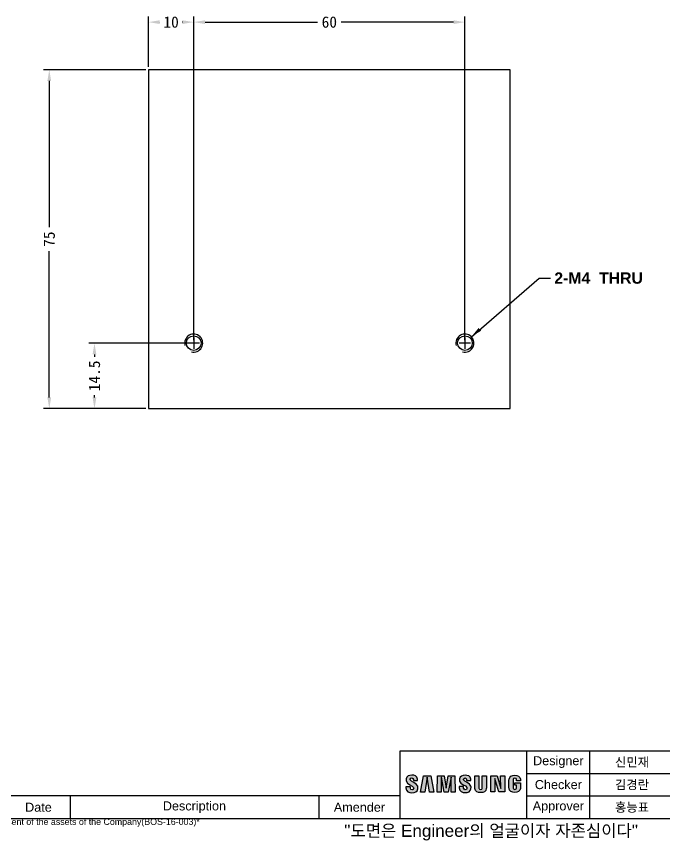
# Model space of a CAD drawing. Header units: millimetres. Extents: x -270 to 146, y -60 to 232.
# Drawn here: x -193.9 to -50.5, y -54.9 to 127.5 of the extents above; entities that cross this region are included whole.
import ezdxf

# ---------------------------------------------------------------- set-up
doc = ezdxf.new("R2010")
doc.units = ezdxf.units.MM
doc.linetypes.add('CENTER2', pattern=[28.575, 19.05, -3.175, 3.175, -3.175])
doc.layers.get('0').update_dxf_attribs({"lineweight": 25})
for name, color, linetype in [('Default', 7, 'Continuous'), ('Layer_1', 7, 'Continuous'), ('MEC-000333184', 7, 'Continuous'), ('Template', 7, 'Continuous'), ('TEXT_CALLOUT', 7, 'Continuous')]:
    doc.layers.add(name, color=color, linetype=linetype)
doc.styles.add('textstyle108', font='standard')
doc.styles.add('textstyle109', font='standard')
doc.styles.add('textstyle110', font='standard')
doc.styles.add('textstyle127', font='standard')
doc.styles.add('textstyle128', font='standard')
doc.styles.add('textstyle129', font='standard')
doc.styles.add('textstyle131', font='standard')
doc.styles.add('textstyle74', font='standard')
doc.styles.add('textstyle86', font='standard')
doc.styles.add('textstyle94', font='standard')
doc.styles.add('textstyle95', font='standard')
doc.styles.add('textstyle96', font='standard')
doc.dimstyles.new('QCADDimStyle', dxfattribs={"dimtxt": 2.5, "dimasz": 2.5, "dimexe": 1.25, "dimexo": 0.625, "dimtad": 1, "dimtoh": 1, "dimdec": 4, "dimzin": 0, "dimdsep": 46, "dimtxsty": 'Standard', "dimcen": 0.09, "dimadec": 0, "dimazin": 0, "dimtfac": 1, "dimtdec": 4, "dimtofl": 0, "dimtmove": 0, "dimatfit": 3, "dimfxl": 1, "dimtolj": 1, "dimtzin": 0, "dimarcsym": 0})

# ---------------------------------------------------------------- blocks, each defined once
blk = doc.blocks.new('SEANNOT_GROUP1')
at = {"layer": 'Default', "color": 7, "linetype": 'CENTER2'}
for p, q in [((116.59, 115.19), (114.09, 115.19)), ((115.34, 116.44), (115.34, 113.94))]:
    blk.add_line(p, q, dxfattribs=at)
blk = doc.blocks.new('SEANNOT_GROUP2')
at = {"layer": 'Default', "color": 7, "linetype": 'CENTER2'}
for p, q in [((176.59, 115.19), (174.09, 115.19)), ((175.34, 116.44), (175.34, 113.94))]:
    blk.add_line(p, q, dxfattribs=at)
blk = doc.blocks.new('SE')
at = {"layer": 'MEC-000333184', "color": 7, "linetype": 'Continuous'}
for p, q in [((185.34, 175.69), (105.34, 175.69)), ((105.34, 175.69), (105.34, 100.69)), ((185.34, 100.69), (185.34, 175.69)), ((105.34, 100.69), (185.34, 100.69))]:
    blk.add_line(p, q, dxfattribs=at)
for centre in [(115.34, 115.19), (175.34, 115.19)]:
    blk.add_circle(centre, 1.62, dxfattribs=at)
for centre in [(115.34, 115.19), (175.34, 115.19)]:
    blk.add_arc(centre, 2, 255, 195, dxfattribs=at)
blk = doc.blocks.new('*D11')
at = {"layer": 'Default', "color": 0, "linetype": 'Continuous', "lineweight": -2}
for p, q in [((104.72, 175.69), (82.14, 175.69)), ((83.39, 173.19), (83.39, 140.84)), ((83.39, 103.19), (83.39, 135.54)), ((104.72, 100.69), (82.14, 100.69))]:
    blk.add_line(p, q, dxfattribs=at)
at = {"layer": 'Default', "color": 0}
for points in [[(83.81, 173.19), (82.97, 173.19), (83.39, 175.69)], [(82.97, 103.19), (83.81, 103.19), (83.39, 100.69)]]:
    blk.add_solid(points, dxfattribs=at)
at = {"layer": 'Defpoints', "color": 0}
for p in [(105.34, 175.69), (83.39, 100.69), (105.34, 100.69)]:
    blk.add_point(p, dxfattribs=at)
at = {"layer": 'Default', "color": 0, "insert": (83.39, 138.19), "char_height": 2.5, "attachment_point": 5, "rotation": 90}
blk.add_mtext('\\A1;75', dxfattribs=at)
blk = doc.blocks.new('*D17')
at = {"layer": 'Default', "color": 0, "linetype": 'Continuous', "lineweight": -2}
for p, q in [((114.72, 115.19), (92.14, 115.19)), ((93.39, 112.69), (93.39, 112.19)), ((93.39, 103.19), (93.39, 103.68)), ((104.72, 100.69), (92.14, 100.69))]:
    blk.add_line(p, q, dxfattribs=at)
at = {"layer": 'Default', "color": 0}
for points in [[(93.81, 112.69), (92.97, 112.69), (93.39, 115.19)], [(92.97, 103.19), (93.81, 103.19), (93.39, 100.69)]]:
    blk.add_solid(points, dxfattribs=at)
at = {"layer": 'Defpoints', "color": 0}
for p in [(93.39, 115.19), (115.34, 115.19), (105.34, 100.69)]:
    blk.add_point(p, dxfattribs=at)
at = {"layer": 'Default', "color": 0, "insert": (93.39, 107.94), "char_height": 2.5, "attachment_point": 5, "rotation": 90}
blk.add_mtext('\\A1;14.5', dxfattribs=at)
blk = doc.blocks.new('*D18')
at = {"layer": 'Default', "color": 0, "linetype": 'Continuous', "lineweight": -2}
for p, q in [((105.34, 176.31), (105.34, 187.46)), ((107.84, 186.21), (107.87, 186.21)), ((112.84, 186.21), (112.81, 186.21)), ((115.34, 115.81), (115.34, 187.46))]:
    blk.add_line(p, q, dxfattribs=at)
at = {"layer": 'Default', "color": 0}
for points in [[(107.84, 186.62), (107.84, 185.79), (105.34, 186.21)], [(112.84, 185.79), (112.84, 186.62), (115.34, 186.21)]]:
    blk.add_solid(points, dxfattribs=at)
at = {"layer": 'Defpoints', "color": 0}
for p in [(115.34, 186.21), (105.34, 175.69), (115.34, 115.19)]:
    blk.add_point(p, dxfattribs=at)
at = {"layer": 'Default', "color": 0, "insert": (110.34, 186.21), "char_height": 2.5, "attachment_point": 5}
blk.add_mtext('\\A1;10', dxfattribs=at)
blk = doc.blocks.new('*D19')
at = {"layer": 'Default', "color": 0, "linetype": 'Continuous', "lineweight": -2}
for p, q in [((115.34, 115.81), (115.34, 187.46)), ((117.84, 186.21), (142.75, 186.21)), ((172.84, 186.21), (147.93, 186.21)), ((175.34, 115.81), (175.34, 187.46))]:
    blk.add_line(p, q, dxfattribs=at)
at = {"layer": 'Default', "color": 0}
for points in [[(117.84, 186.62), (117.84, 185.79), (115.34, 186.21)], [(172.84, 185.79), (172.84, 186.62), (175.34, 186.21)]]:
    blk.add_solid(points, dxfattribs=at)
at = {"layer": 'Defpoints', "color": 0}
for p in [(175.34, 186.21), (115.34, 115.19), (175.34, 115.19)]:
    blk.add_point(p, dxfattribs=at)
at = {"layer": 'Default', "color": 0, "insert": (145.34, 186.21), "char_height": 2.5, "attachment_point": 5}
blk.add_mtext('\\A1;60', dxfattribs=at)
blk = doc.blocks.new('SAMSUNG')
at = {"layer": 'Default', "linetype": 'Continuous'}
h = blk.add_hatch(color=7, dxfattribs=at)
edge = h.paths.add_edge_path(flags=0)
edge.add_spline(control_points=[(-0.05, -0.28), (-0.05, -1.09), (0.59, -1.33), (1.27, -1.33), (1.92, -1.33), (2.46, -1.11), (2.55, -0.5), (2.59, -0.19), (2.56, 0.01), (2.54, 0.09), (2.39, 0.85), (1.01, 1.08), (0.91, 1.5), (0.9, 1.57), (0.9, 1.65), (0.91, 1.69), (0.93, 1.81), (1.01, 1.93), (1.24, 1.93), (1.45, 1.93), (1.58, 1.8), (1.58, 1.61), (1.58, 1.54), (1.58, 1.38), (1.58, 1.38)], knot_values=[0, 0, 0, 0, 0.125, 0.125, 0.125, 0.25, 0.25, 0.25, 0.375, 0.375, 0.375, 0.5, 0.5, 0.5, 0.625, 0.625, 0.625, 0.75, 0.75, 0.75, 0.875, 0.875, 0.875, 1, 1, 1, 1], degree=3, periodic=0)
edge.add_spline(control_points=[(1.58, 1.38), (1.58, 1.38), (2.48, 1.38), (2.48, 1.38)], knot_values=[0, 0, 0, 0, 1, 1, 1, 1], degree=3, periodic=0)
edge.add_spline(control_points=[(2.48, 1.38), (2.48, 1.38), (2.48, 1.64), (2.48, 1.64)], knot_values=[0, 0, 0, 0, 1, 1, 1, 1], degree=3, periodic=0)
edge.add_spline(control_points=[(2.48, 1.64), (2.48, 2.43), (1.77, 2.55), (1.26, 2.55), (0.62, 2.55), (0.09, 2.34), (-0.01, 1.74), (-0.03, 1.58), (-0.04, 1.44), (0, 1.26), (0.16, 0.52), (1.45, 0.3), (1.63, -0.17)], knot_values=[0, 0, 0, 0, 0.25, 0.25, 0.25, 0.5, 0.5, 0.5, 0.75, 0.75, 0.75, 1, 1, 1, 1], degree=3, periodic=0)
edge.add_spline(control_points=[(1.63, -0.17), (1.67, -0.26), (1.66, -0.37), (1.64, -0.44), (1.61, -0.56), (1.53, -0.68), (1.29, -0.68), (1.06, -0.68), (0.92, -0.55), (0.92, -0.35)], knot_values=[0, 0, 0, 0, 0.333333, 0.333333, 0.333333, 0.666667, 0.666667, 0.666667, 1, 1, 1, 1], degree=3, periodic=0)
edge.add_spline(control_points=[(0.92, -0.35), (0.92, -0.35), (0.92, 0), (0.92, 0)], knot_values=[0, 0, 0, 0, 1, 1, 1, 1], degree=3, periodic=0)
edge.add_spline(control_points=[(0.92, 0), (0.92, 0), (-0.05, 0), (-0.05, 0)], knot_values=[0, 0, 0, 0, 1, 1, 1, 1], degree=3, periodic=0)
edge.add_spline(control_points=[(-0.05, 0), (-0.05, 0), (-0.05, -0.28), (-0.05, -0.28)], knot_values=[0, 0, 0, 0, 1, 1, 1, 1], degree=3, periodic=0)
for points in [[(3.83, 2.43), (3.16, -1.19), (4.14, -1.19), (4.63, 2.1), (4.65, 2.1), (5.14, -1.19), (6.11, -1.19), (5.44, 2.43)], [(6.91, 2.43), (6.83, -1.19), (7.74, -1.19), (7.76, 2.07), (7.78, 2.07), (8.39, -1.19), (9.31, -1.19), (9.91, 2.07), (9.93, 2.07), (9.96, -1.19), (10.86, -1.19), (10.78, 2.43), (9.3, 2.43), (8.86, -0.34), (8.84, -0.34), (8.39, 2.43)], [(19.63, -1.15), (19.58, 1.79), (19.6, 1.79), (20.5, -1.15), (21.79, -1.15), (21.79, 2.43), (20.89, 2.43), (20.94, -0.41), (20.92, -0.41), (20.09, 2.43), (18.74, 2.43), (18.74, -1.15)]]:
    blk.add_hatch(color=7, dxfattribs=at).paths.add_polyline_path(points, flags=0)
h = blk.add_hatch(color=7, dxfattribs=at)
edge = h.paths.add_edge_path(flags=0)
edge.add_spline(control_points=[(14.26, 1.63), (14.26, 2.41), (13.55, 2.53), (13.04, 2.53), (12.41, 2.53), (11.89, 2.32), (11.79, 1.73), (11.76, 1.57), (11.76, 1.43), (11.8, 1.25), (11.95, 0.52), (13.23, 0.3), (13.41, -0.16)], knot_values=[0, 0, 0, 0, 0.25, 0.25, 0.25, 0.5, 0.5, 0.5, 0.75, 0.75, 0.75, 1, 1, 1, 1], degree=3, periodic=0)
edge.add_spline(control_points=[(13.41, -0.16), (13.45, -0.25), (13.44, -0.36), (13.42, -0.43), (13.39, -0.55), (13.31, -0.67), (13.07, -0.67), (12.85, -0.67), (12.71, -0.54), (12.71, -0.34)], knot_values=[0, 0, 0, 0, 0.333333, 0.333333, 0.333333, 0.666667, 0.666667, 0.666667, 1, 1, 1, 1], degree=3, periodic=0)
edge.add_spline(control_points=[(12.71, -0.34), (12.71, -0.34), (12.71, 0.01), (12.71, 0.01)], knot_values=[0, 0, 0, 0, 1, 1, 1, 1], degree=3, periodic=0)
edge.add_spline(control_points=[(12.71, 0.01), (12.71, 0.01), (11.75, 0.01), (11.75, 0.01)], knot_values=[0, 0, 0, 0, 1, 1, 1, 1], degree=3, periodic=0)
edge.add_spline(control_points=[(11.75, 0.01), (11.75, 0.01), (11.75, -0.27), (11.75, -0.27)], knot_values=[0, 0, 0, 0, 1, 1, 1, 1], degree=3, periodic=0)
edge.add_spline(control_points=[(11.75, -0.27), (11.75, -1.07), (12.38, -1.31), (13.05, -1.31), (13.7, -1.31), (14.24, -1.09), (14.32, -0.49), (14.36, -0.18), (14.33, 0.02), (14.32, 0.1), (14.17, 0.85), (12.8, 1.07), (12.7, 1.49), (12.69, 1.56), (12.69, 1.64), (12.7, 1.68), (12.72, 1.79), (12.8, 1.92), (13.03, 1.92), (13.24, 1.92), (13.36, 1.79), (13.36, 1.59), (13.36, 1.53), (13.36, 1.37), (13.36, 1.37)], knot_values=[0, 0, 0, 0, 0.125, 0.125, 0.125, 0.25, 0.25, 0.25, 0.375, 0.375, 0.375, 0.5, 0.5, 0.5, 0.625, 0.625, 0.625, 0.75, 0.75, 0.75, 0.875, 0.875, 0.875, 1, 1, 1, 1], degree=3, periodic=0)
edge.add_spline(control_points=[(13.36, 1.37), (13.36, 1.37), (14.26, 1.37), (14.26, 1.37)], knot_values=[0, 0, 0, 0, 1, 1, 1, 1], degree=3, periodic=0)
edge.add_spline(control_points=[(14.26, 1.37), (14.26, 1.37), (14.26, 1.63), (14.26, 1.63)], knot_values=[0, 0, 0, 0, 1, 1, 1, 1], degree=3, periodic=0)
h = blk.add_hatch(color=7, dxfattribs=at)
edge = h.paths.add_edge_path(flags=0)
edge.add_spline(control_points=[(16.46, -0.65), (16.2, -0.65), (16.13, -0.47), (16.11, -0.38), (16.1, -0.35), (16.1, -0.29), (16.1, -0.25)], knot_values=[0, 0, 0, 0, 0.5, 0.5, 0.5, 1, 1, 1, 1], degree=3, periodic=0)
edge.add_spline(control_points=[(16.1, -0.25), (16.1, -0.25), (16.1, 2.43), (16.1, 2.43)], knot_values=[0, 0, 0, 0, 1, 1, 1, 1], degree=3, periodic=0)
edge.add_spline(control_points=[(16.1, 2.43), (16.1, 2.43), (15.18, 2.43), (15.18, 2.43)], knot_values=[0, 0, 0, 0, 1, 1, 1, 1], degree=3, periodic=0)
edge.add_spline(control_points=[(15.18, 2.43), (15.18, 2.43), (15.18, -0.16), (15.18, -0.16)], knot_values=[0, 0, 0, 0, 1, 1, 1, 1], degree=3, periodic=0)
edge.add_spline(control_points=[(15.18, -0.16), (15.18, -0.23), (15.19, -0.37), (15.19, -0.4), (15.26, -1.08), (15.79, -1.3), (16.46, -1.3), (17.12, -1.3), (17.66, -1.08), (17.72, -0.4), (17.72, -0.37), (17.73, -0.23), (17.73, -0.16)], knot_values=[0, 0, 0, 0, 0.25, 0.25, 0.25, 0.5, 0.5, 0.5, 0.75, 0.75, 0.75, 1, 1, 1, 1], degree=3, periodic=0)
edge.add_spline(control_points=[(17.73, -0.16), (17.73, -0.16), (17.73, 2.43), (17.73, 2.43)], knot_values=[0, 0, 0, 0, 1, 1, 1, 1], degree=3, periodic=0)
edge.add_spline(control_points=[(17.73, 2.43), (17.73, 2.43), (16.81, 2.43), (16.81, 2.43)], knot_values=[0, 0, 0, 0, 1, 1, 1, 1], degree=3, periodic=0)
edge.add_spline(control_points=[(16.81, 2.43), (16.81, 2.43), (16.81, -0.25), (16.81, -0.25)], knot_values=[0, 0, 0, 0, 1, 1, 1, 1], degree=3, periodic=0)
edge.add_spline(control_points=[(16.81, -0.25), (16.81, -0.29), (16.81, -0.35), (16.8, -0.38), (16.79, -0.47), (16.71, -0.65), (16.46, -0.65)], knot_values=[0, 0, 0, 0, 0.5, 0.5, 0.5, 1, 1, 1, 1], degree=3, periodic=0)
h = blk.add_hatch(color=7, dxfattribs=at)
edge = h.paths.add_edge_path(flags=0)
edge.add_spline(control_points=[(24.02, -0.61), (23.75, -0.61), (23.66, -0.44), (23.65, -0.35), (23.64, -0.31), (23.64, -0.26), (23.64, -0.21)], knot_values=[0, 0, 0, 0, 0.5, 0.5, 0.5, 1, 1, 1, 1], degree=3, periodic=0)
edge.add_spline(control_points=[(23.64, -0.21), (23.64, -0.21), (23.64, 1.45), (23.64, 1.45)], knot_values=[0, 0, 0, 0, 1, 1, 1, 1], degree=3, periodic=0)
edge.add_spline(control_points=[(23.64, 1.45), (23.64, 1.51), (23.64, 1.57), (23.65, 1.62), (23.67, 1.71), (23.75, 1.88), (24.01, 1.88), (24.29, 1.88), (24.36, 1.7), (24.37, 1.62), (24.39, 1.57), (24.39, 1.48), (24.39, 1.48)], knot_values=[0, 0, 0, 0, 0.25, 0.25, 0.25, 0.5, 0.5, 0.5, 0.75, 0.75, 0.75, 1, 1, 1, 1], degree=3, periodic=0)
edge.add_spline(control_points=[(24.39, 1.48), (24.39, 1.48), (24.39, 1.28), (24.39, 1.28)], knot_values=[0, 0, 0, 0, 1, 1, 1, 1], degree=3, periodic=0)
edge.add_spline(control_points=[(24.39, 1.28), (24.39, 1.28), (25.3, 1.28), (25.3, 1.28)], knot_values=[0, 0, 0, 0, 1, 1, 1, 1], degree=3, periodic=0)
edge.add_spline(control_points=[(25.3, 1.28), (25.3, 1.28), (25.3, 1.4), (25.3, 1.4)], knot_values=[0, 0, 0, 0, 1, 1, 1, 1], degree=3, periodic=0)
edge.add_spline(control_points=[(25.3, 1.4), (25.3, 1.4), (25.3, 1.52), (25.29, 1.64), (25.23, 2.32), (24.66, 2.53), (24.02, 2.53), (23.38, 2.53), (22.83, 2.31), (22.75, 1.64), (22.74, 1.58), (22.73, 1.46), (22.73, 1.4)], knot_values=[0, 0, 0, 0, 0.25, 0.25, 0.25, 0.5, 0.5, 0.5, 0.75, 0.75, 0.75, 1, 1, 1, 1], degree=3, periodic=0)
edge.add_spline(control_points=[(22.73, 1.4), (22.73, 1.4), (22.73, -0.13), (22.73, -0.13)], knot_values=[0, 0, 0, 0, 1, 1, 1, 1], degree=3, periodic=0)
edge.add_spline(control_points=[(22.73, -0.13), (22.73, -0.19), (22.73, -0.24), (22.75, -0.37), (22.81, -1.02), (23.38, -1.26), (24.02, -1.26), (24.66, -1.26), (25.23, -1.02), (25.29, -0.37), (25.31, -0.24), (25.31, -0.19), (25.31, -0.13)], knot_values=[0, 0, 0, 0, 0.25, 0.25, 0.25, 0.5, 0.5, 0.5, 0.75, 0.75, 0.75, 1, 1, 1, 1], degree=3, periodic=0)
edge.add_spline(control_points=[(25.31, -0.13), (25.31, -0.13), (25.31, 0.85), (25.31, 0.85)], knot_values=[0, 0, 0, 0, 1, 1, 1, 1], degree=3, periodic=0)
edge.add_spline(control_points=[(25.31, 0.85), (25.31, 0.85), (24.02, 0.85), (24.02, 0.85)], knot_values=[0, 0, 0, 0, 1, 1, 1, 1], degree=3, periodic=0)
edge.add_spline(control_points=[(24.02, 0.85), (24.02, 0.85), (24.02, 0.32), (24.02, 0.32)], knot_values=[0, 0, 0, 0, 1, 1, 1, 1], degree=3, periodic=0)
edge.add_spline(control_points=[(24.02, 0.32), (24.02, 0.32), (24.4, 0.32), (24.4, 0.32)], knot_values=[0, 0, 0, 0, 1, 1, 1, 1], degree=3, periodic=0)
edge.add_spline(control_points=[(24.4, 0.32), (24.4, 0.32), (24.4, -0.21), (24.4, -0.21)], knot_values=[0, 0, 0, 0, 1, 1, 1, 1], degree=3, periodic=0)
edge.add_spline(control_points=[(24.4, -0.21), (24.4, -0.26), (24.39, -0.31), (24.39, -0.35), (24.37, -0.44), (24.28, -0.61), (24.02, -0.61)], knot_values=[0, 0, 0, 0, 0.5, 0.5, 0.5, 1, 1, 1, 1], degree=3, periodic=0)
at = {"layer": 'Layer_1', "color": 7, "linetype": 'Continuous'}
for p, q in [((3.16, -1.19), (3.83, 2.43)), ((3.16, -1.19), (3.83, 2.43)), ((3.83, 2.43), (5.44, 2.43)), ((3.83, 2.43), (5.44, 2.43)), ((4.63, 2.1), (4.14, -1.19)), ((4.63, 2.1), (4.14, -1.19)), ((4.65, 2.1), (4.63, 2.1)), ((4.65, 2.1), (4.63, 2.1)), ((5.14, -1.19), (4.65, 2.1)), ((5.14, -1.19), (4.65, 2.1)), ((5.44, 2.43), (6.11, -1.19)), ((5.44, 2.43), (6.11, -1.19)), ((6.83, -1.19), (6.91, 2.43)), ((6.83, -1.19), (6.91, 2.43)), ((6.91, 2.43), (8.39, 2.43)), ((6.91, 2.43), (8.39, 2.43)), ((7.76, 2.07), (7.74, -1.19)), ((7.76, 2.07), (7.74, -1.19)), ((7.78, 2.07), (7.76, 2.07)), ((7.78, 2.07), (7.76, 2.07)), ((8.39, -1.19), (7.78, 2.07)), ((8.39, -1.19), (7.78, 2.07)), ((8.39, 2.43), (8.84, -0.34)), ((8.39, 2.43), (8.84, -0.34)), ((8.86, -0.34), (9.3, 2.43)), ((8.86, -0.34), (9.3, 2.43)), ((9.3, 2.43), (10.78, 2.43)), ((9.3, 2.43), (10.78, 2.43)), ((9.91, 2.07), (9.31, -1.19)), ((9.91, 2.07), (9.31, -1.19)), ((9.93, 2.07), (9.91, 2.07)), ((9.93, 2.07), (9.91, 2.07)), ((9.96, -1.19), (9.93, 2.07)), ((9.96, -1.19), (9.93, 2.07)), ((10.78, 2.43), (10.86, -1.19)), ((10.78, 2.43), (10.86, -1.19)), ((18.74, -1.15), (18.74, 2.43)), ((18.74, 2.43), (20.09, 2.43)), ((18.74, 2.43), (20.09, 2.43)), ((18.74, -1.15), (18.74, 2.43)), ((20.09, 2.43), (20.92, -0.41)), ((20.09, 2.43), (20.92, -0.41)), ((20.94, -0.41), (20.89, 2.43)), ((20.89, 2.43), (21.79, 2.43)), ((20.89, 2.43), (21.79, 2.43)), ((20.94, -0.41), (20.89, 2.43)), ((21.79, 2.43), (21.79, -1.15)), ((21.79, 2.43), (21.79, -1.15)), ((19.6, 1.79), (19.58, 1.79)), ((19.58, 1.79), (19.63, -1.15)), ((19.58, 1.79), (19.63, -1.15)), ((19.6, 1.79), (19.58, 1.79)), ((20.5, -1.15), (19.6, 1.79)), ((20.5, -1.15), (19.6, 1.79)), ((4.14, -1.19), (3.16, -1.19)), ((4.14, -1.19), (3.16, -1.19)), ((6.11, -1.19), (5.14, -1.19)), ((6.11, -1.19), (5.14, -1.19)), ((7.74, -1.19), (6.83, -1.19)), ((7.74, -1.19), (6.83, -1.19)), ((9.31, -1.19), (8.39, -1.19)), ((9.31, -1.19), (8.39, -1.19)), ((8.84, -0.34), (8.86, -0.34)), ((8.84, -0.34), (8.86, -0.34)), ((10.86, -1.19), (9.96, -1.19)), ((10.86, -1.19), (9.96, -1.19)), ((19.63, -1.15), (18.74, -1.15)), ((19.63, -1.15), (18.74, -1.15)), ((21.79, -1.15), (20.5, -1.15)), ((21.79, -1.15), (20.5, -1.15)), ((20.92, -0.41), (20.94, -0.41)), ((20.92, -0.41), (20.94, -0.41))]:
    blk.add_line(p, q, dxfattribs=at)
for points, knots in [([(-0.05, -0.28), (-0.05, -1.09), (0.59, -1.33), (1.27, -1.33), (1.92, -1.33), (2.46, -1.11), (2.55, -0.5), (2.59, -0.19), (2.56, 0.01), (2.54, 0.09), (2.39, 0.85), (1.01, 1.08), (0.91, 1.5), (0.9, 1.57), (0.9, 1.65), (0.91, 1.69), (0.93, 1.81), (1.01, 1.93), (1.24, 1.93), (1.45, 1.93), (1.58, 1.8), (1.58, 1.61), (1.58, 1.54), (1.58, 1.38), (1.58, 1.38)], [0, 0, 0, 0, 0.125, 0.125, 0.125, 0.25, 0.25, 0.25, 0.375, 0.375, 0.375, 0.5, 0.5, 0.5, 0.625, 0.625, 0.625, 0.75, 0.75, 0.75, 0.875, 0.875, 0.875, 1, 1, 1, 1]), ([(2.48, 1.64), (2.48, 2.43), (1.77, 2.55), (1.26, 2.55), (0.62, 2.55), (0.09, 2.34), (-0.01, 1.74), (-0.03, 1.58), (-0.04, 1.44), (0, 1.26), (0.16, 0.52), (1.45, 0.3), (1.63, -0.17)], [0, 0, 0, 0, 0.25, 0.25, 0.25, 0.5, 0.5, 0.5, 0.75, 0.75, 0.75, 1, 1, 1, 1]), ([(11.75, -0.27), (11.75, -1.07), (12.38, -1.31), (13.05, -1.31), (13.7, -1.31), (14.24, -1.09), (14.32, -0.49), (14.36, -0.18), (14.33, 0.02), (14.32, 0.1), (14.17, 0.85), (12.8, 1.07), (12.7, 1.49), (12.69, 1.56), (12.69, 1.64), (12.7, 1.68), (12.72, 1.79), (12.8, 1.92), (13.03, 1.92), (13.24, 1.92), (13.36, 1.79), (13.36, 1.59), (13.36, 1.53), (13.36, 1.37), (13.36, 1.37)], [0, 0, 0, 0, 0.125, 0.125, 0.125, 0.25, 0.25, 0.25, 0.375, 0.375, 0.375, 0.5, 0.5, 0.5, 0.625, 0.625, 0.625, 0.75, 0.75, 0.75, 0.875, 0.875, 0.875, 1, 1, 1, 1]), ([(14.26, 1.63), (14.26, 2.41), (13.55, 2.53), (13.04, 2.53), (12.41, 2.53), (11.89, 2.32), (11.79, 1.73), (11.76, 1.57), (11.76, 1.43), (11.8, 1.25), (11.95, 0.52), (13.23, 0.3), (13.41, -0.16)], [0, 0, 0, 0, 0.25, 0.25, 0.25, 0.5, 0.5, 0.5, 0.75, 0.75, 0.75, 1, 1, 1, 1]), ([(22.73, 1.4), (22.73, 1.46), (22.74, 1.58), (22.75, 1.64), (22.83, 2.31), (23.38, 2.53), (24.02, 2.53), (24.66, 2.53), (25.23, 2.32), (25.29, 1.64), (25.3, 1.52), (25.3, 1.4), (25.3, 1.4)], [0, 0, 0, 0, 0.25, 0.25, 0.25, 0.5, 0.5, 0.5, 0.75, 0.75, 0.75, 1, 1, 1, 1]), ([(24.39, 1.48), (24.39, 1.48), (24.39, 1.57), (24.37, 1.62), (24.36, 1.7), (24.29, 1.88), (24.01, 1.88), (23.75, 1.88), (23.67, 1.71), (23.65, 1.62), (23.64, 1.57), (23.64, 1.51), (23.64, 1.45)], [0, 0, 0, 0, 0.25, 0.25, 0.25, 0.5, 0.5, 0.5, 0.75, 0.75, 0.75, 1, 1, 1, 1]), ([(1.63, -0.17), (1.67, -0.26), (1.66, -0.37), (1.64, -0.44), (1.61, -0.56), (1.53, -0.68), (1.29, -0.68), (1.06, -0.68), (0.92, -0.55), (0.92, -0.35)], [0, 0, 0, 0, 0.333333, 0.333333, 0.333333, 0.666667, 0.666667, 0.666667, 1, 1, 1, 1]), ([(13.41, -0.16), (13.45, -0.25), (13.44, -0.36), (13.42, -0.43), (13.39, -0.55), (13.31, -0.67), (13.07, -0.67), (12.85, -0.67), (12.71, -0.54), (12.71, -0.34)], [0, 0, 0, 0, 0.333333, 0.333333, 0.333333, 0.666667, 0.666667, 0.666667, 1, 1, 1, 1]), ([(17.73, -0.16), (17.73, -0.23), (17.72, -0.37), (17.72, -0.4), (17.66, -1.08), (17.12, -1.3), (16.46, -1.3), (15.79, -1.3), (15.26, -1.08), (15.19, -0.4), (15.19, -0.37), (15.18, -0.23), (15.18, -0.16)], [0, 0, 0, 0, 0.25, 0.25, 0.25, 0.5, 0.5, 0.5, 0.75, 0.75, 0.75, 1, 1, 1, 1]), ([(16.1, -0.25), (16.1, -0.29), (16.1, -0.35), (16.11, -0.38), (16.13, -0.47), (16.2, -0.65), (16.46, -0.65)], [0, 0, 0, 0, 0.5, 0.5, 0.5, 1, 1, 1, 1]), ([(16.46, -0.65), (16.71, -0.65), (16.79, -0.47), (16.8, -0.38), (16.81, -0.35), (16.81, -0.29), (16.81, -0.25)], [0, 0, 0, 0, 0.5, 0.5, 0.5, 1, 1, 1, 1]), ([(25.31, -0.13), (25.31, -0.19), (25.31, -0.24), (25.29, -0.37), (25.23, -1.02), (24.66, -1.26), (24.02, -1.26), (23.38, -1.26), (22.81, -1.02), (22.75, -0.37), (22.73, -0.24), (22.73, -0.19), (22.73, -0.13)], [0, 0, 0, 0, 0.25, 0.25, 0.25, 0.5, 0.5, 0.5, 0.75, 0.75, 0.75, 1, 1, 1, 1]), ([(23.64, -0.21), (23.64, -0.26), (23.64, -0.31), (23.65, -0.35), (23.66, -0.44), (23.75, -0.61), (24.02, -0.61)], [0, 0, 0, 0, 0.5, 0.5, 0.5, 1, 1, 1, 1]), ([(24.02, -0.61), (24.28, -0.61), (24.37, -0.44), (24.39, -0.35), (24.39, -0.31), (24.4, -0.26), (24.4, -0.21)], [0, 0, 0, 0, 0.5, 0.5, 0.5, 1, 1, 1, 1])]:
    blk.add_open_spline(points, degree=3, knots=knots, dxfattribs=at)
for points in [[(15.18, 2.43), (15.18, 2.43), (16.1, 2.43), (16.1, 2.43)], [(15.18, -0.16), (15.18, -0.16), (15.18, 2.43), (15.18, 2.43)], [(16.1, 2.43), (16.1, 2.43), (16.1, -0.25), (16.1, -0.25)], [(16.81, 2.43), (16.81, 2.43), (17.73, 2.43), (17.73, 2.43)], [(16.81, -0.25), (16.81, -0.25), (16.81, 2.43), (16.81, 2.43)], [(17.73, 2.43), (17.73, 2.43), (17.73, -0.16), (17.73, -0.16)], [(0.92, 0), (0.92, 0), (-0.05, 0), (-0.05, 0)], [(-0.05, 0), (-0.05, 0), (-0.05, -0.28), (-0.05, -0.28)], [(0.92, -0.35), (0.92, -0.35), (0.92, 0), (0.92, 0)], [(1.58, 1.38), (1.58, 1.38), (2.48, 1.38), (2.48, 1.38)], [(2.48, 1.38), (2.48, 1.38), (2.48, 1.64), (2.48, 1.64)], [(12.71, 0.01), (12.71, 0.01), (11.75, 0.01), (11.75, 0.01)], [(11.75, 0.01), (11.75, 0.01), (11.75, -0.27), (11.75, -0.27)], [(12.71, -0.34), (12.71, -0.34), (12.71, 0.01), (12.71, 0.01)], [(13.36, 1.37), (13.36, 1.37), (14.26, 1.37), (14.26, 1.37)], [(14.26, 1.37), (14.26, 1.37), (14.26, 1.63), (14.26, 1.63)], [(22.73, -0.13), (22.73, -0.13), (22.73, 1.4), (22.73, 1.4)], [(23.64, 1.45), (23.64, 1.45), (23.64, -0.21), (23.64, -0.21)], [(24.02, 0.85), (24.02, 0.85), (25.31, 0.85), (25.31, 0.85)], [(24.02, 0.32), (24.02, 0.32), (24.02, 0.85), (24.02, 0.85)], [(24.4, 0.32), (24.4, 0.32), (24.02, 0.32), (24.02, 0.32)], [(24.39, 1.28), (24.39, 1.28), (24.39, 1.48), (24.39, 1.48)], [(25.3, 1.28), (25.3, 1.28), (24.39, 1.28), (24.39, 1.28)], [(24.4, -0.21), (24.4, -0.21), (24.4, 0.32), (24.4, 0.32)], [(25.3, 1.4), (25.3, 1.4), (25.3, 1.28), (25.3, 1.28)], [(25.31, 0.85), (25.31, 0.85), (25.31, -0.13), (25.31, -0.13)]]:
    blk.add_open_spline(points, degree=3, dxfattribs=at)
blk = doc.blocks.new('Error Sample1')
at = {"layer": 'Template', "color": 7, "linetype": 'Continuous'}
for p, q in [((161, 25), (411, 25)), ((161, 9.99997), (161, 25)), ((189, 20), (189, 25)), ((203, 20), (203, 25)), ((189, 20), (411, 20)), ((189, 15), (189, 20)), ((203, 15), (203, 20)), ((161, 15), (63, 15)), ((88, 15), (88, 10)), ((143, 15), (143, 10)), ((189, 15), (411, 15)), ((189, 10), (189, 15)), ((203, 10), (203, 15)), ((10, 10), (411, 10))]:
    blk.add_line(p, q, dxfattribs=at)
at = {"layer": 'Default'}
for name in ['SE', 'SEANNOT_GROUP1', 'SEANNOT_GROUP2']:
    blk.add_blockref(name, (0, 0), dxfattribs=at)
at = {"layer": 'Default', "color": 7}
blk.add_blockref('SAMSUNG', (162.34659, 17.05581), dxfattribs=at)
at = {"layer": 'Default', "color": 7, "attachment_point": 1}
for s, insert, char_height, style in [('{\\pxsm0.9;\\fArial|b1||i0||c0|p34;\\W1.;2-M4  THRU\\P}', (195.11176, 130.83412), 2.5, 'textstyle74'), ('{\\pxsm0.9;\\fArial|b0||i0||c0|p34;\\W1.;"도면은 Engineer의 얼굴이자 자존심이다"\\P}', (148.65274, 8.6568), 2.7, 'textstyle131')]:
    blk.add_mtext(s, dxfattribs=dict(at, insert=insert, char_height=char_height, style=style))
at = {"layer": 'Default', "char_height": 2, "attachment_point": 5}
for s, insert, width, style in [('{\\fArial|b0||i0||c0|p34;\\C7;\\H2.;\\W1.;Designer}', (196, 22.5), 15.4, 'textstyle108'), ('{\\fArial|b0||i0||c0|p34;\\C7;\\H2.;\\W1.;Checker}', (196, 17.5), 15.4, 'textstyle109'), ('{\\fArial|b0||i0||c0|p34;\\C7;\\H2.;\\W1.;Date}', (81, 12.5), 15.4, 'textstyle127'), ('{\\fArial|b0||i0||c0|p34;\\C7;\\H2.;\\W1.;Description}', (115.5, 12.5), 60.5, 'textstyle128'), ('{\\fArial|b0||i0||c0|p34;\\C7;\\H2.;\\W1.;Amender}', (152, 12.49998), 19.8, 'textstyle129'), ('{\\fArial|b0||i0||c0|p34;\\C7;\\H2.;\\W1.;Approver}', (196, 12.5), 15.4, 'textstyle110')]:
    blk.add_mtext(s, dxfattribs=dict(at, insert=insert, width=width, style=style))
at = {"layer": 'Template', "color": 7, "insert": (10.49, 10), "char_height": 1.4, "attachment_point": 1, "style": 'textstyle86'}
blk.add_mtext('{\\pxsm0.9;\\fArial|b0||i0||c0|p34;\\W1.;*This drawing is a copy and reprint prohibited without the prior written consent of the assets of the Company(BOS-16-003)*\\P}', dxfattribs=at)
at = {"layer": 'TEXT_CALLOUT', "color": 7, "char_height": 2, "attachment_point": 2}
for s, insert, style in [('{\\pxsm0.9;\\fArial|b0||i0||c0|p34;\\W1.;신민재\\P}', (212.3, 23.5), 'textstyle96'), ('{\\pxsm0.9;\\fArial|b0||i0||c0|p34;\\W1.;김경란\\P}', (212.3, 18.5), 'textstyle94'), ('{\\pxsm0.9;\\fArial|b0||i0||c0|p34;\\W1.;홍능표\\P}', (212.3, 13.5), 'textstyle95')]:
    blk.add_mtext(s, dxfattribs=dict(at, insert=insert, style=style))
at = {"layer": 'Default', "color": 7, "linetype": 'Continuous'}
dim = blk.add_linear_dim(base=(115.34104, 186.20789), p1=(105.34104, 175.6884), p2=(115.34104, 115.1884), dimstyle='QCADDimStyle', override={"dimtxt": 2.5, "dimasz": 2.5, "dimexe": 1.25, "dimexo": 0.625, "dimgap": 0.625, "dimzin": 8, "dimclrd": 0, "dimclre": 0, "dimclrt": 0, "dimazin": 2, "dimtmove": 2, "dimfxl": 1, "dimfxlon": 0}, dxfattribs=at)
dim.commit()
dim.dimension.update_dxf_attribs({"geometry": '*D18', "text_midpoint": (110.34104, 186.20789), "dimtype": 160})
for base, p1, p2, angle, picture, middle, dimtype in [((175.34104, 186.20789), (115.34104, 115.1884), (175.34104, 115.1884), 360, '*D19', (145.34104, 186.20789), 161), ((83.39092, 100.6884), (105.34104, 175.6884), (105.34104, 100.6884), 270, '*D11', (83.39092, 138.1884), 161), ((93.39092, 115.1884), (105.34104, 100.6884), (115.34104, 115.1884), 90, '*D17', (93.39092, 107.9384), 160)]:
    dim = blk.add_linear_dim(base=base, p1=p1, p2=p2, angle=angle, dimstyle='QCADDimStyle', override={"dimtxt": 2.5, "dimasz": 2.5, "dimexe": 1.25, "dimexo": 0.625, "dimgap": 0.625, "dimzin": 8, "dimclrd": 0, "dimclre": 0, "dimclrt": 0, "dimazin": 2, "dimtmove": 2, "dimfxl": 1, "dimfxlon": 0}, dxfattribs=at)
    dim.commit()
    dim.dimension.update_dxf_attribs({"geometry": picture, "text_midpoint": middle, "dimtype": dimtype})
blk.add_leader([(176.75526, 116.60261), (191.73676, 129.56287), (194.23676, 129.56287)], dimstyle='QCADDimStyle', dxfattribs=at)

msp = doc.modelspace()

# ---------------------------------------------------------------- block references
msp.add_blockref('Error Sample1', (-270, -60))

doc.saveas('drawing.dxf')
